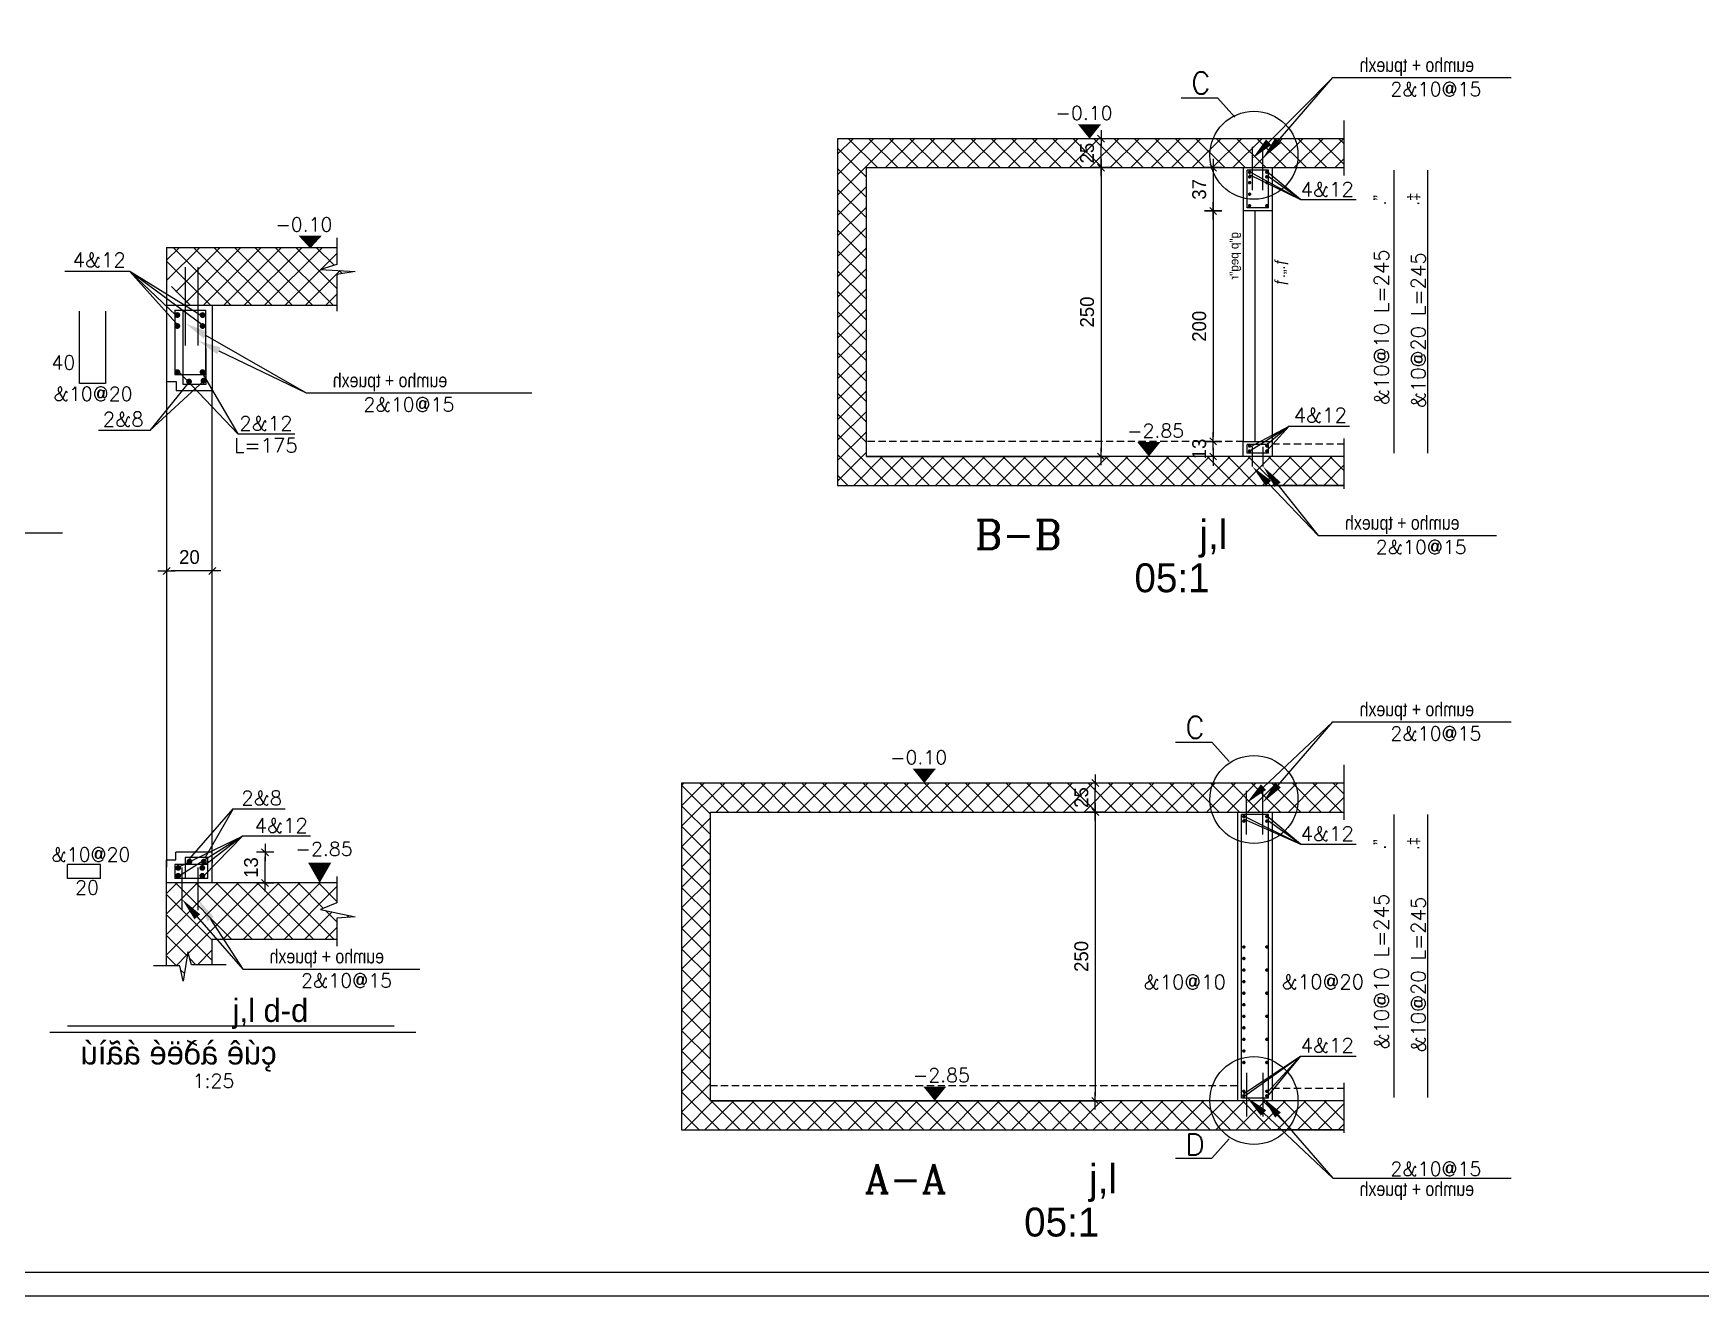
# Model space of a CAD drawing. Extents: x -4581 to 6602, y -3571 to 1684.
# Drawn here: x 3880 to 5323, y -3571 to -2479 of the extents above; entities that cross this region are included whole.
import ezdxf
from ezdxf import colors
from ezdxf.entities.mleader import LeaderData, LeaderLine
from ezdxf.enums import TextEntityAlignment as Align
from ezdxf.math import Vec2, Vec3

# ---------------------------------------------------------------- set-up
doc = ezdxf.new("R2010")
doc.units = 0
doc.header["$LTSCALE"] = 25
doc.header["$MEASUREMENT"] = 0
doc.header["$PDMODE"] = 2
doc.header["$PDSIZE"] = 5
doc.linetypes.add('HIDDEN', pattern=[0.375, 0.25, -0.125])
doc.layers.get('DEFPOINTS').update_dxf_attribs({"linetype": 'CONTINUOUS'})
for name, color, linetype in [('A-SY', 5, 'CONTINUOUS'), ('A-TX', 3, 'CONTINUOUS'), ('A-WH', 1, 'CONTINUOUS'), ('A-WP', 4, 'CONTINUOUS'), ('B-WIDO', 1, 'CONTINUOUS'), ('DIM', 2, 'CONTINUOUS'), ('DIMS', 2, 'CONTINUOUS'), ('HID', 8, 'HIDDEN'), ('RAM', 4, 'CONTINUOUS'), ('S-BM', 1, 'CONTINUOUS'), ('S-DM', 2, 'CONTINUOUS'), ('S-IR', 7, 'CONTINUOUS'), ('S-IR1', 4, 'CONTINUOUS'), ('S-SY', 2, 'CONTINUOUS'), ('S-TX', 3, 'CONTINUOUS'), ('S-TX1', 4, 'CONTINUOUS'), ('T4', 6, 'CONTINUOUS'), ('T5-T', 4, 'CONTINUOUS')]:
    doc.layers.add(name, color=color, linetype=linetype)
doc.styles.add('ATIR', font='ATIR')
doc.styles.add('H1', font='heb')
doc.styles.add('miryl', font='miryl')
doc.styles.add('mirym', font='mirym.shx')
doc.styles.add('ORON', font='oron')
doc.styles.add('ROMANC', font='romanc.shx')
doc.styles.add('SIVAN', font='sivan')
doc.styles.add('SIVAN_M', font='sivan_m')
doc.styles.get("Standard").update_dxf_attribs({"font": 'HEB', "height": 18})
doc.styles.add('TECHNO', font='techno_m.shx')
doc.styles.add('TXT', font='txtn')
doc.dimstyles.new('t-25(x2)', dxfattribs={"dimtxt": 12, "dimasz": 4, "dimexe": 0, "dimexo": 0, "dimgap": 0.1, "dimtad": 0, "dimdec": 0, "dimlfac": 0.5, "dimdsep": 46, "dimtxsty": 'ATIR', "dimblk": 'TICK', "dimcen": 0, "dimse1": 1, "dimse2": 1, "dimadec": 0, "dimazin": 0, "dimtfac": 1, "dimtdec": 0, "dimtix": 1, "dimtofl": 0, "dimtmove": 2, "dimatfit": 3, "dimldrblk": 'TICK', "dimfxl": 0, "dimtvp": 1, "dimtolj": 1, "dimarcsym": 0})
doc.dimstyles.new('T50', dxfattribs={"dimtxt": 12, "dimasz": 4, "dimexe": 0, "dimexo": 0, "dimgap": 0.1, "dimtad": 0, "dimdec": 0, "dimdsep": 46, "dimtxsty": 'ATIR', "dimblk": 'TICK', "dimcen": 0, "dimse1": 1, "dimse2": 1, "dimadec": 0, "dimazin": 0, "dimtfac": 1, "dimtdec": 0, "dimtix": 1, "dimtofl": 0, "dimtmove": 2, "dimatfit": 3, "dimldrblk": 'TICK', "dimfxl": 0, "dimtvp": 1, "dimtolj": 1, "dimarcsym": 0})
pattern_1 = [(45, (-5276.98, 621.12), (-8.838835, 8.838835), []), (135, (-5276.98, 621.12), (-8.838835, -8.838835), [])]

# ---------------------------------------------------------------- blocks, each defined once
blk = doc.blocks.new('TICK', base_point=(1987.68, 2056.3))
at = {"layer": 'DIMS', "linetype": 'Continuous'}
for p, q in [((1989.55, 2056.3), (1985.8, 2056.3)), ((1988.43, 2057.05), (1986.93, 2055.55)), ((1987.68, 2054.42), (1987.68, 2058.17))]:
    blk.add_line(p, q, dxfattribs=at)
blk = doc.blocks.new('*D17')
at = {"layer": 'DEFPOINTS', "color": 0, "transparency": 16777216}
for p in [(4034.9, -3187.7), (4080.6, -3187.7), (4080.6, -3214.2)]:
    blk.add_point(p, dxfattribs=at)
at = {"layer": 'S-DM', "color": 0, "lineweight": -2, "transparency": 16777216}
blk.add_line((4080.6, -3210.2), (4080.6, -3191.7), dxfattribs=at)
at = {"layer": 'S-DM', "color": 0, "lineweight": -2, "transparency": 16777216, "xscale": 4, "yscale": 4, "zscale": 4}
for p, rotation in [((4080.6, -3187.7), 90), ((4080.6, -3214.2), 270)]:
    blk.add_blockref('TICK', p, dxfattribs=dict(at, rotation=rotation))
at = {"layer": 'S-DM', "color": 0, "transparency": 16777216, "insert": (4068.6, -3200.9), "char_height": 12, "attachment_point": 5, "rotation": 90, "style": 'ATIR'}
blk.add_mtext('\\A1;13', dxfattribs=at)
blk = doc.blocks.new('*D18')
at = {"layer": 'DEFPOINTS', "color": 0, "transparency": 16777216}
for p in [(3995.4, -2944.2), (3995.4, -3024.2), (4034.9, -3091)]:
    blk.add_point(p, dxfattribs=at)
at = {"layer": 'DIM', "color": 0, "lineweight": -2, "transparency": 16777216}
blk.add_line((4030.9, -2944.2), (3999.4, -2944.2), dxfattribs=at)
at = {"layer": 'DIM', "color": 0, "lineweight": -2, "transparency": 16777216, "xscale": 4, "yscale": 4, "zscale": 4, "rotation": 180}
blk.add_blockref('TICK', (3995.4, -2944.2), dxfattribs=at)
at = {"layer": 'DIM', "color": 0, "lineweight": -2, "transparency": 16777216, "xscale": 4, "yscale": 4, "zscale": 4}
blk.add_blockref('TICK', (4034.9, -2944.2), dxfattribs=at)
at = {"layer": 'DIM', "color": 0, "transparency": 16777216, "insert": (4015.2, -2932.2), "char_height": 12, "attachment_point": 5, "style": 'ATIR'}
blk.add_mtext('\\A1;20', dxfattribs=at)
blk = doc.blocks.new('*D7')
at = {"layer": 'DEFPOINTS', "color": 0, "transparency": 16777216}
for p in [(4803.8, -2570.1), (4835.2, -2570.1), (4835.2, -2595.1)]:
    blk.add_point(p, dxfattribs=at)
at = {"layer": 'DIM', "color": 0, "linetype": 'ByBlock', "lineweight": -2, "transparency": 16777216}
blk.add_line((4803.8, -2591.1), (4803.8, -2574.1), dxfattribs=at)
at = {"layer": 'DIM', "color": 0, "lineweight": -2, "transparency": 16777216, "xscale": 4, "yscale": 4, "zscale": 4}
for p, rotation in [((4803.8, -2570.1), 90), ((4803.8, -2595.1), 270)]:
    blk.add_blockref('TICK', p, dxfattribs=dict(at, rotation=rotation))
at = {"layer": 'DIM', "color": 0, "transparency": 16777216, "insert": (4791.8, -2582.6), "char_height": 12, "attachment_point": 5, "rotation": 90, "style": 'ATIR'}
blk.add_mtext('\\A1;25', dxfattribs=at)
blk = doc.blocks.new('*D8')
at = {"layer": 'DEFPOINTS', "color": 0, "transparency": 16777216}
for p in [(4835.2, -2595.1), (4803.8, -2845.1), (4915.6, -2845.1)]:
    blk.add_point(p, dxfattribs=at)
at = {"layer": 'DIM', "color": 0, "linetype": 'ByBlock', "lineweight": -2, "transparency": 16777216}
blk.add_line((4803.8, -2599.1), (4803.8, -2841.1), dxfattribs=at)
at = {"layer": 'DIM', "color": 0, "lineweight": -2, "transparency": 16777216, "xscale": 4, "yscale": 4, "zscale": 4}
for p, rotation in [((4803.8, -2595.1), 90), ((4803.8, -2845.1), 270)]:
    blk.add_blockref('TICK', p, dxfattribs=dict(at, rotation=rotation))
at = {"layer": 'DIM', "color": 0, "transparency": 16777216, "insert": (4791.8, -2720.1), "char_height": 12, "attachment_point": 5, "rotation": 90, "style": 'ATIR'}
blk.add_mtext('\\A1;250', dxfattribs=at)
blk = doc.blocks.new('*D9')
at = {"layer": 'DEFPOINTS', "color": 0, "transparency": 16777216}
for p in [(4908.9, -2595.1), (4900.8, -2632.6), (4946.9, -2632.6)]:
    blk.add_point(p, dxfattribs=at)
at = {"layer": 'DIM', "color": 0, "linetype": 'ByBlock', "lineweight": -2, "transparency": 16777216}
blk.add_line((4900.8, -2599.1), (4900.8, -2628.6), dxfattribs=at)
at = {"layer": 'DIM', "color": 0, "lineweight": -2, "transparency": 16777216, "xscale": 4, "yscale": 4, "zscale": 4}
for p, rotation in [((4900.8, -2595.1), 90), ((4900.8, -2632.6), 270)]:
    blk.add_blockref('TICK', p, dxfattribs=dict(at, rotation=rotation))
at = {"layer": 'DIM', "color": 0, "transparency": 16777216, "insert": (4888.8, -2613.9), "char_height": 12, "attachment_point": 5, "rotation": 90, "style": 'ATIR'}
blk.add_mtext('\\A1;37', dxfattribs=at)
blk = doc.blocks.new('*D10')
at = {"layer": 'DEFPOINTS', "color": 0, "transparency": 16777216}
for p in [(4946.9, -2632.6), (4900.8, -2832.1), (4900.8, -2832.1)]:
    blk.add_point(p, dxfattribs=at)
at = {"layer": 'DIM', "color": 0, "linetype": 'ByBlock', "lineweight": -2, "transparency": 16777216}
blk.add_line((4900.8, -2636.6), (4900.8, -2828.1), dxfattribs=at)
at = {"layer": 'DIM', "color": 0, "lineweight": -2, "transparency": 16777216, "xscale": 4, "yscale": 4, "zscale": 4}
for p, rotation in [((4900.8, -2632.6), 90), ((4900.8, -2832.1), 270)]:
    blk.add_blockref('TICK', p, dxfattribs=dict(at, rotation=rotation))
at = {"layer": 'DIM', "color": 0, "transparency": 16777216, "insert": (4888.8, -2732.4), "char_height": 12, "attachment_point": 5, "rotation": 90, "style": 'ATIR'}
blk.add_mtext('\\A1;200', dxfattribs=at)
blk = doc.blocks.new('*D11')
at = {"layer": 'DEFPOINTS', "color": 0, "transparency": 16777216}
for p in [(4900.8, -2832.1), (4900.8, -2845.1), (4953, -2845.1)]:
    blk.add_point(p, dxfattribs=at)
at = {"layer": 'DIM', "color": 0, "lineweight": -2, "transparency": 16777216}
for p, q in [((4900.8, -2828.1), (4900.8, -2824.1)), ((4900.8, -2849.1), (4900.8, -2853.1))]:
    blk.add_line(p, q, dxfattribs=at)
at = {"layer": 'DIM', "color": 0, "lineweight": -2, "transparency": 16777216, "xscale": 4, "yscale": 4, "zscale": 4}
for p, rotation in [((4900.8, -2832.1), 270), ((4900.8, -2845.1), 90)]:
    blk.add_blockref('TICK', p, dxfattribs=dict(at, rotation=rotation))
at = {"layer": 'DIM', "color": 0, "transparency": 16777216, "insert": (4888.8, -2838.6), "char_height": 12, "attachment_point": 5, "rotation": 90, "style": 'ATIR'}
blk.add_mtext('\\A1;13', dxfattribs=at)
blk = doc.blocks.new('*D89')
at = {"layer": 'DEFPOINTS', "color": 0, "transparency": 16777216}
for p in [(4798.8, -3127.8), (4830.2, -3127.8), (4830.2, -3152.8)]:
    blk.add_point(p, dxfattribs=at)
at = {"layer": 'DIM', "color": 0, "linetype": 'ByBlock', "lineweight": -2, "transparency": 16777216}
blk.add_line((4798.8, -3148.8), (4798.8, -3131.8), dxfattribs=at)
at = {"layer": 'DIM', "color": 0, "lineweight": -2, "transparency": 16777216, "xscale": 4, "yscale": 4, "zscale": 4}
for p, rotation in [((4798.8, -3127.8), 90), ((4798.8, -3152.8), 270)]:
    blk.add_blockref('TICK', p, dxfattribs=dict(at, rotation=rotation))
at = {"layer": 'DIM', "color": 0, "transparency": 16777216, "insert": (4786.8, -3140.3), "char_height": 12, "attachment_point": 5, "rotation": 90, "style": 'ATIR'}
blk.add_mtext('\\A1;25', dxfattribs=at)
blk = doc.blocks.new('*D90')
at = {"layer": 'DEFPOINTS', "color": 0, "transparency": 16777216}
for p in [(4830.2, -3152.8), (4798.8, -3402.8), (4910.6, -3402.8)]:
    blk.add_point(p, dxfattribs=at)
at = {"layer": 'DIM', "color": 0, "linetype": 'ByBlock', "lineweight": -2, "transparency": 16777216}
blk.add_line((4798.8, -3156.8), (4798.8, -3398.8), dxfattribs=at)
at = {"layer": 'DIM', "color": 0, "lineweight": -2, "transparency": 16777216, "xscale": 4, "yscale": 4, "zscale": 4}
for p, rotation in [((4798.8, -3152.8), 90), ((4798.8, -3402.8), 270)]:
    blk.add_blockref('TICK', p, dxfattribs=dict(at, rotation=rotation))
at = {"layer": 'DIM', "color": 0, "transparency": 16777216, "insert": (4786.8, -3277.8), "char_height": 12, "attachment_point": 5, "rotation": 90, "style": 'ATIR'}
blk.add_mtext('\\A1;250', dxfattribs=at)

msp = doc.modelspace()

# ---------------------------------------------------------------- hatches: boundary and pattern name
at = {"layer": 'S-BM'}
h = msp.add_hatch(dxfattribs=at)
h.set_pattern_fill('ANSI37', color=256, scale=100)
h.paths.add_polyline_path([(5014.2, -2845.1), (4600.9, -2845.1), (4600.9, -2595.1), (5014.2, -2595.1), (5014.2, -2570.1), (4575.9, -2570.1), (4575.9, -2870.1), (5014.2, -2870.1)])
h = msp.add_hatch(dxfattribs=at)
h.set_pattern_fill('ANSI37', color=256, scale=100)
h.set_pattern_definition(pattern_1)
h.paths.add_polyline_path([(3995.4, -2688.6), (3995.4, -2692.8), (4012.5, -2714.2), (4018.4, -2714.2)], flags=17)
h.paths.add_polyline_path([(4142.8, -2687.5), (4158.6, -2685), (4128.7, -2683.2), (4142.8, -2678.9), (4142.8, -2664.2), (3995.4, -2664.2), (3995.4, -2688.6), (4018.4, -2714.2), (4142.8, -2714.2)])
h = msp.add_hatch(dxfattribs=at)
h.set_pattern_fill('ANSI37', color=256, scale=100)
h.set_pattern_definition([(45, (-5, -557.652), (-8.838835, 8.838835), []), (135, (-5, -557.652), (-8.838835, -8.838835), [])])
h.paths.add_polyline_path([(5014.2, -3402.8), (4465.9, -3402.8), (4465.9, -3152.8), (5014.2, -3152.8), (5014.2, -3127.8), (4440.9, -3127.8), (4440.9, -3427.8), (5014.2, -3427.8)])
h = msp.add_hatch(dxfattribs=at)
h.set_pattern_fill('ANSI37', color=256, scale=100)
h.set_pattern_definition(pattern_1)
h.paths.add_polyline_path([(3995.4, -3214.2), (3995.4, -3285.8), (4007, -3285.8), (4009.8, -3299.3), (4013.7, -3273.8), (4017.1, -3285), (4034.9, -3285), (4034.9, -3263.1), (4142.8, -3263.1), (4142.8, -3244.8), (4158.6, -3243.4), (4128.7, -3237.2), (4142.8, -3231.4), (4142.8, -3214.2)])

# ---------------------------------------------------------------- linework, layer by layer
at = {"layer": 'A-SY'}
msp.add_line((4211.1, -3343.5), (3894.5, -3343.5), dxfattribs=at)
msp.add_lwpolyline([(6602.5, -1496.4), (2185.6, -1496.4), (2185.6, -3571.4), (6602.5, -3571.4)], close=True, dxfattribs=at)
at = {"layer": 'A-WH'}
for p, q in [((3995.4, -2664.2), (3995.4, -2706.7)), ((3995.4, -2706.7), (3995.4, -2780.2)), ((3995.4, -3285.8), (3995.4, -3194.3)), ((4034.9, -3194.3), (4034.9, -3197)), ((4142.8, -3214.2), (3995.4, -3214.2)), ((4142.8, -3263.1), (4034.9, -3263.1)), ((4034.9, -3285), (4034.9, -3263.1))]:
    msp.add_line(p, q, dxfattribs=at)
at = {"layer": 'A-WP'}
for p, q in [((4031, -3198.3), (4002.5, -3198.3)), ((4002.5, -3198.3), (4002.5, -3210.3)), ((4031, -3210.3), (4002.5, -3210.3))]:
    msp.add_line(p, q, dxfattribs=at)
at = {"layer": 'A-WP', "const_width": 2.5}
for points in [[(4003.5, -2722.7, -1), (4006, -2722.7, -1)], [(4025.3, -2722.7, -1), (4027.8, -2722.7, -1)], [(4003.5, -2732.2, -1), (4006, -2732.2, -1)], [(4025.3, -2732.2, -1), (4027.8, -2732.2, -1)], [(4003.5, -2772.1, -1), (4006, -2772.1, -1)], [(4013.6, -2780.3, -1), (4016.1, -2780.3, -1)], [(4025.3, -2772.1, -1), (4027.8, -2772.1, -1)], [(4026.1, -2779.5, -1), (4028.6, -2779.5, -1)], [(4004.2, -3201.2, 1), (4006.7, -3201.2, 1)], [(4014, -3195.7, 1), (4016.5, -3195.7, 1)], [(4025.1, -3201.2, 1), (4027.6, -3201.2, 1)], [(4026.4, -3195.7, 1), (4028.9, -3195.7, 1)], [(4004.2, -3208, 1), (4006.7, -3208, 1)], [(4025.1, -3208, 1), (4027.6, -3208, 1)]]:
    msp.add_lwpolyline(points, format="xyb", close=True, dxfattribs=at)
at = {"layer": 'A-WP'}
msp.add_lwpolyline([(4002.5, -2718.4), (4029.5, -2718.4)], dxfattribs=at)
at = {"layer": 'B-WIDO'}
for p, q in [((4575.9, -2570.1), (4575.9, -2870.1)), ((4600.9, -2845.1), (4600.9, -2595.1)), ((4926.9, -2595.1), (4926.9, -2632.6)), ((4951.9, -2595.1), (5014.2, -2595.1)), ((4951.9, -2595.1), (4951.9, -2632.6)), ((4951.9, -2632.6), (4926.9, -2632.6)), ((4951.9, -2832.1), (4951.9, -2845.1)), ((4951.9, -2845.1), (4600.9, -2845.1)), ((4600.9, -2845.1), (4797, -2845.1)), ((5014.2, -2845.1), (4951.9, -2845.1)), ((4575.9, -2870.1), (4951.9, -2870.1)), ((5014.2, -2870.1), (4951.9, -2870.1)), ((4440.9, -3127.8), (4440.9, -3427.8)), ((4465.9, -3402.8), (4465.9, -3152.8)), ((4921.9, -3152.8), (4921.9, -3402.8)), ((4951.9, -3152.8), (5014.2, -3152.8)), ((4951.9, -3152.8), (4951.9, -3402.8)), ((4951.9, -3402.8), (4465.9, -3402.8)), ((4465.9, -3402.8), (4792, -3402.8)), ((5014.2, -3402.8), (4951.9, -3402.8)), ((4440.9, -3427.8), (4951.9, -3427.8)), ((5014.2, -3427.8), (4951.9, -3427.8))]:
    msp.add_line(p, q, dxfattribs=at)
at = {"layer": 'B-WIDO', "flags": 128}
msp.add_lwpolyline([(4926.9, -2845.1), (4926.9, -2832.1), (4951.9, -2832.1)], dxfattribs=at)
at = {"layer": 'DIM'}
for p, q in [((4976.5, -2622.8), (5024.4, -2622.8)), ((4926.9, -2632.6), (4926.9, -2832.1)), ((4936.9, -2632.6), (4936.9, -2832.1)), ((4951.9, -2632.6), (4951.9, -2832.1)), ((4976.5, -3180.5), (5024.4, -3180.5)), ((4976.5, -3364.1), (5024.4, -3364.1))]:
    msp.add_line(p, q, dxfattribs=at)
for points in [[(4873.1, -2534.7), (4904.6, -2534.7), (4919.6, -2551.3)], [(4868.1, -3092.3), (4899.6, -3092.3), (4914.6, -3109)], [(4027.6, -3208), (4061.1, -3173.6), (4006.7, -3208)], [(4868.1, -3452.3), (4899.6, -3452.3), (4914.6, -3435.6)]]:
    msp.add_lwpolyline(points, dxfattribs=at)
at = {"layer": 'HID'}
for p, q in [((4926.9, -2832.1), (4600.9, -2832.1)), ((4951.9, -2834.1), (5014.2, -2834.1)), ((4921.9, -3389.8), (4465.9, -3389.8)), ((4951.9, -3391.8), (5014.2, -3391.8))]:
    msp.add_line(p, q, dxfattribs=at)
at = {"layer": 'RAM'}
msp.add_lwpolyline([(6577.5, -3551.4), (2210.4, -3551.4), (2210.4, -1516.4), (6577.5, -1516.4)], close=True, dxfattribs=at)
at = {"layer": 'S-BM'}
for p, q in [((3995.4, -2664.2), (4142.8, -2664.2)), ((3995.4, -2714.2), (4142.8, -2714.2)), ((4034.9, -2714.2), (4034.9, -2788.2)), ((3995.4, -2780.2), (4003.6, -2780.2)), ((4003.6, -2780.2), (4003.6, -2788.2)), ((4034.9, -2788.2), (4003.6, -2788.2)), ((3995.4, -3194.3), (4003.4, -3194.3)), ((4003.4, -3194.3), (4003.4, -3187.7)), ((4034.9, -3187.7), (4003.4, -3187.7)), ((4034.9, -3214.2), (4034.9, -3187.7))]:
    msp.add_line(p, q, dxfattribs=at)
for points in [[(4793.9, -2570.1, 0, 20, 0), (4793.9, -2557.7, 20, 20, 0)], [(4119.7, -2665, 0, 20, 0), (4119.7, -2654.1, 20, 20, 0)], [(4845.2, -2845.1, 0, 20, 0), (4845.2, -2832.7, 20, 20, 0)], [(4650.9, -3127.8, 0, 20, 0), (4650.9, -3115.4, 20, 20, 0)], [(4127.9, -3214.2, 0, 20, 0), (4127.9, -3196.7, 20, 20, 0)], [(4660, -3402.8, 0, 20, 0), (4660, -3390.4, 20, 20, 0)]]:
    msp.add_lwpolyline(points, format="xyseb", dxfattribs=at)
for points in [[(5014.2, -2845.1), (4600.9, -2845.1), (4600.9, -2595.1), (5014.2, -2595.1), (5014.2, -2570.1), (4575.9, -2570.1), (4575.9, -2870.1), (5014.2, -2870.1)], [(5014.2, -3402.8), (4465.9, -3402.8), (4465.9, -3152.8), (5014.2, -3152.8), (5014.2, -3127.8), (4440.9, -3127.8), (4440.9, -3427.8), (5014.2, -3427.8)]]:
    msp.add_lwpolyline(points, close=True, dxfattribs=at)
at = {"layer": 'S-DM'}
for points in [[(4933.1, -2599.1), (4976.5, -2622.8), (4947.9, -2599)], [(4931, -2841), (4966.7, -2819), (4946.7, -2840.7)], [(4928.1, -3156.7), (4976.5, -3180.5), (4947.9, -3156.7)], [(4928.1, -3398.5), (4976.5, -3364.1), (4947.9, -3398.6)]]:
    msp.add_lwpolyline(points, dxfattribs=at)
at = {"layer": 'S-IR'}
for p, q in [((5057, -2597.3), (5057, -2842.2)), ((5086.1, -2597.3), (5086.1, -2842.2)), ((5057, -3154.9), (5057, -3399.8)), ((5086.1, -3154.9), (5086.1, -3399.8)), ((3909.7, -3210.3), (3909.7, -3198.3)), ((3938.2, -3210.3), (3909.7, -3210.3))]:
    msp.add_line(p, q, dxfattribs=at)
for points in [[(3942.5, -2719.3), (3942.5, -2781.9), (3920.2, -2781.9), (3920.2, -2719.3)], [(3938.2, -3210.3), (3938.2, -3198.3), (3909.7, -3198.3)]]:
    msp.add_lwpolyline(points, dxfattribs=at)
at = {"layer": 'S-IR1'}
for p, q in [((4930.3, -2629.9), (4930.3, -2597.3)), ((4948.7, -2597.3), (4930.3, -2597.3)), ((4948.7, -2629.9), (4948.7, -2597.3)), ((4948.7, -2629.9), (4930.3, -2629.9)), ((4011.9, -2749.2), (4011.9, -2681.3)), ((4022.7, -2749.2), (4022.7, -2681.3)), ((4930.3, -2842.2), (4930.3, -2834.8)), ((4930.3, -2842.2), (4930.3, -2834.8)), ((4948.7, -2834.8), (4930.3, -2834.8)), ((4948.7, -2842.2), (4948.7, -2834.8)), ((4948.7, -2842.2), (4948.7, -2834.8)), ((4948.7, -2842.2), (4930.3, -2842.2)), ((4925.3, -3400.4), (4925.3, -3154.9)), ((4948.7, -3154.9), (4925.3, -3154.9)), ((4948.7, -3400.4), (4948.7, -3154.9)), ((4008.9, -3237.9), (4008.9, -3200.9)), ((4022.7, -3237.9), (4022.7, -3200.9)), ((4948.7, -3400.4), (4925.3, -3400.4))]:
    msp.add_line(p, q, dxfattribs=at)
for points in [[(4934.8, -2614.7), (4934.8, -2577)], [(4943.8, -2614.7), (4943.8, -2577)], [(4002.5, -2718.4), (4002.5, -2774.3), (4029.5, -2774.3), (4029.5, -2718.4)], [(4029.5, -2751.3), (4029.5, -2782.8), (4009.9, -2782.8), (4009.9, -2719.3)], [(4934.8, -2853.9), (4934.8, -2836.7)], [(4944.2, -2853.9), (4944.2, -2836.7)], [(4929.8, -3172.3), (4929.8, -3134.6)], [(4943.8, -3172.3), (4943.8, -3134.6)], [(4031, -3210.3), (4031, -3192.3), (4011.4, -3192.3), (4011.4, -3210.3)], [(4929.8, -3378.6), (4929.8, -3416.3)], [(4943.8, -3378.6), (4943.8, -3416.3)]]:
    msp.add_lwpolyline(points, dxfattribs=at)
at = {"layer": 'S-IR1', "const_width": 1.5}
for points in [[(4931.6, -2599.1, 1), (4933.1, -2599.1, 1)], [(4931.6, -2603.1, 1), (4933.1, -2603.1, 1)], [(4931.6, -2608.1, 1), (4933.1, -2608.1, 1)], [(4946.5, -2599.1, 1), (4948, -2599.1, 1)], [(4946.5, -2603.1, 1), (4948, -2603.1, 1)], [(4946.5, -2608.1, 1), (4948, -2608.1, 1)], [(4931.6, -2618.1, 1), (4933.1, -2618.1, 1)], [(4931.6, -2628.1, 1), (4933.1, -2628.1, 1)], [(4946.5, -2628.1, 1), (4948, -2628.1, 1)], [(4931.6, -2836, -1), (4933.1, -2836, -1)], [(4931.6, -2840.4, -1), (4933.1, -2840.4, -1)], [(4946.5, -2836, -1), (4948, -2836, -1)], [(4946.5, -2840.4, -1), (4948, -2840.4, -1)], [(4926.6, -3156.7, 1), (4928.1, -3156.7, 1)], [(4946.5, -3156.7, 1), (4948, -3156.7, 1)], [(4926.6, -3160.7, 1), (4928.1, -3160.7, 1)], [(4946.5, -3160.7, 1), (4948, -3160.7, 1)], [(4926.6, -3269.6, 1), (4928.1, -3269.6, 1)], [(4946.5, -3269.6, 1), (4948, -3269.6, 1)], [(4926.6, -3279.6, 1), (4928.1, -3279.6, 1)], [(4926.6, -3289.6, 1), (4928.1, -3289.6, 1)], [(4946.5, -3289.6, 1), (4948, -3289.6, 1)], [(4926.6, -3299.6, 1), (4928.1, -3299.6, 1)], [(4926.6, -3309.6, 1), (4928.1, -3309.6, 1)], [(4946.5, -3309.6, 1), (4948, -3309.6, 1)], [(4926.6, -3319.6, 1), (4928.1, -3319.6, 1)], [(4926.6, -3329.6, 1), (4928.1, -3329.6, 1)], [(4946.5, -3329.6, 1), (4948, -3329.6, 1)], [(4926.6, -3339.6, 1), (4928.1, -3339.6, 1)], [(4926.6, -3349.6, 1), (4928.1, -3349.6, 1)], [(4926.6, -3359.6, 1), (4928.1, -3359.6, 1)], [(4946.5, -3349.6, 1), (4948, -3349.6, 1)], [(4926.6, -3369.6, 1), (4928.1, -3369.6, 1)], [(4946.5, -3369.6, 1), (4948, -3369.6, 1)], [(4926.6, -3394.5, -1), (4928.1, -3394.5, -1)], [(4926.6, -3398.5, -1), (4928.1, -3398.5, -1)], [(4946.5, -3394.5, -1), (4948, -3394.5, -1)], [(4946.5, -3398.5, -1), (4948, -3398.5, -1)]]:
    msp.add_lwpolyline(points, format="xyb", close=True, dxfattribs=at)
at = {"layer": 'S-SY'}
for p, q in [((5014.2, -2601.9), (5014.2, -2554.4)), ((3963.7, -2684.9), (3907.3, -2684.9)), ((4027.9, -2724.8), (3963.7, -2684.9)), ((4006, -2732.2), (3963.7, -2684.9)), ((3995.4, -2780.2), (3995.4, -3200.5)), ((4034.9, -3212.6), (4034.9, -2788.2)), ((5014.2, -2873), (5014.2, -2829.5)), ((3905.3, -2911.6), (3816.3, -2911.6)), ((5014.2, -3159.6), (5014.2, -3112.1)), ((4004.2, -3201.2), (4061.1, -3173.6)), ((5014.2, -3430.6), (5014.2, -3387.1))]:
    msp.add_line(p, q, dxfattribs=at)
for points in [[(4932, -2601), (4976.5, -2622.8), (4948.3, -2602.8)], [(4142.8, -2655.9), (4142.8, -2678.9), (4128.7, -2683.2), (4158.6, -2685), (4142.8, -2687.5), (4142.8, -2719.3)], [(4026.3, -2731.3), (3963.7, -2684.9), (4003.5, -2722.7)], [(4015.2, -2780.3), (3980.9, -2822.7), (4028, -2779.4)], [(4025.4, -2771.2), (4057.1, -2825.6), (4006.3, -2772.1)], [(3980.9, -2822.7), (3936.4, -2822.7)], [(4057.1, -2825.6), (4106.3, -2825.6)], [(4932.7, -2836.7), (4966.7, -2819), (4947.7, -2834.5)], [(4966.7, -2819), (5018.8, -2819)], [(4015.5, -3193.1), (4053.1, -3150), (4028.9, -3192.3)], [(4053.1, -3150), (4097.9, -3150)], [(4927, -3158.7), (4976.5, -3180.5), (4948.3, -3160.4)], [(4120, -3173.6), (4061.1, -3173.6), (4029.5, -3198.3)], [(4142.8, -3208.6), (4142.8, -3231.4), (4128.7, -3237.2), (4158.6, -3243.4), (4142.8, -3244.8), (4142.8, -3268.8)], [(4047.1, -3285), (4017.1, -3285), (4013.7, -3273.8), (4009.8, -3299.3), (4007, -3285.8), (3984, -3285.8)], [(4927, -3396.6), (4976.5, -3364.1), (4948.3, -3394.8)]]:
    msp.add_lwpolyline(points, dxfattribs=at)
for points in [[(4826.7, -3309.8, 0, 0, 0), (4915.8, -3309.8, 3, 0, 0), (4923.9, -3309.8, 0, 0, 0)], [(5026.6, -3309.6, 0, 0, 0), (4956.1, -3309.6, 3, 0, 0), (4948, -3309.6, 0, 0, 0)]]:
    msp.add_lwpolyline(points, format="xyseb", dxfattribs=at)
for centre in [(4936.1, -2584.4), (4936.1, -3142), (4936.1, -3402.5)]:
    msp.add_circle(centre, 38.1, dxfattribs=at)
at = {"layer": 'S-TX1'}
msp.add_line((4192.3, -3338.2), (3909.6, -3338.2), dxfattribs=at)

# ---------------------------------------------------------------- texts
at = {"layer": 'A-TX', "style": 'TECHNO', "text_generation_flag": 2}
for p in [(5075.1, -2512.3), (4186.8, -2785.2), (5062.5, -2908.5), (5075.1, -3069.9), (4132.1, -3283.8), (5075.1, -3485.1)]:
    msp.add_text('eumho + tpuexh ', height=12, dxfattribs=at).set_placement(p, align=Align.CENTER)
at = {"layer": 'A-TX', "style": 'TXT'}
for s, height, p in [('2&10@15', 12, (5093.5, -2533.2)), ('-0.10', 12, (4789.1, -2553.8)), ('-0.10', 12, (4114.2, -2650.4)), ('4&12', 12.5, (3937.1, -2681.2)), ('40', 12, (3906.2, -2769.8)), ('&10@20', 12, (3931.8, -2796.9)), ('2&10@15', 12, (4205.1, -2806.1)), ('2&8', 12.5, (3957.9, -2819.1)), ('2&12', 12.5, (4081.4, -2822.7)), ('-2.85', 12, (4851, -2828.8)), ('L=175', 12.5, (4081.3, -2841.7)), ('2&10@15', 12, (5080.8, -2929.5)), ('2&10@15', 12, (5093.5, -3090.8)), ('-0.10', 12, (4646, -3111.5)), ('2&8', 12.5, (4077.7, -3147)), ('4&12', 12.5, (4094.6, -3170.7)), ('&10@20', 12, (3929.9, -3195.5)), ('-2.85', 12, (4131.7, -3190.8)), ('20', 12, (3926.6, -3224.1)), ('2&10@15', 12, (4151.1, -3304.7)), ('-2.85', 12, (4665.7, -3386.5)), ('1:25', 12, (4036, -3391.5)), ('2&10@15', 12, (5093.5, -3467.7))]:
    msp.add_text(s, height=height, dxfattribs=at).set_placement(p, align=Align.CENTER)
at = {"layer": 'S-TX', "style": 'TXT'}
for s, height, p in [('C', 18.7, (4890.1, -2531.2)), ('4&12', 12.5, (4999.5, -2620.1)), ('4&12', 12.5, (4993.5, -2815.6)), ('C', 18.7, (4885.1, -3088.9)), ('4&12', 12.5, (4999.5, -3177.8)), ('&10@10', 12.5, (4876.2, -3306.2)), ('&10@20', 12.5, (4995.7, -3306)), ('4&12', 12.5, (4999.5, -3361)), ('D', 18.7, (4885.1, -3449.9))]:
    msp.add_text(s, height=height, dxfattribs=at).set_placement(p, align=Align.CENTER)
at = {"layer": 'S-TX'}
for s, height, style, p in [('.”', 11, 'H1', (5050.3, -2623.3)), ('.‡', 10, 'H1', (5079.1, -2622.3)), ('&10@10 L=245', 12.5, 'TXT', (5052.7, -2733.3)), ('&10@20 L=245', 12.5, 'TXT', (5084.5, -2735.9)), ('.”', 11, 'H1', (5050.3, -3180.9)), ('.‡', 10, 'H1', (5079.1, -3179.9)), ('&10@10 L=245', 12.5, 'TXT', (5052.7, -3291)), ('&10@20 L=245', 12.5, 'TXT', (5084.5, -3293.6))]:
    msp.add_text(s, height=height, rotation=90, dxfattribs=dict(at, style=style)).set_placement(p, align=Align.CENTER)
at = {"layer": 'S-TX1', "style": 'miryl'}
msp.add_text('j,l d-d', height=20, dxfattribs=at).set_placement((4118, -3334.5), align=Align.RIGHT)
at = {"layer": 'S-TX1', "style": 'SIVAN', "text_generation_flag": 2}
msp.add_text('çúê àðëé áãìú', height=20, dxfattribs=at).set_placement((3921.1, -3371.3), align=Align.RIGHT)
at = {"layer": 'T4', "style": 'SIVAN_M', "text_generation_flag": 2}
msp.add_text('g"p peg"r', height=7.5, rotation=90, dxfattribs=at).set_placement((4922.7, -2650.9))
at = {"layer": 'T4', "style": 'ORON'}
msp.add_text('ƒ.„.ƒ', height=9, rotation=90, dxfattribs=at).set_placement((4963, -2697.4))
at = {"layer": 'T5-T'}
for s, style, p in [('j,l', 'mirym', (4888.9, -2925.1)), ('B-B', 'ROMANC', (4694.7, -2925.1)), ('05:1', 'mirym', (4832.7, -2962.6)), ('A-A', 'ROMANC', (4599.3, -3482.7)), ('j,l', 'mirym', (4793.5, -3482.7)), ('05:1', 'mirym', (4737.3, -3520.2))]:
    msp.add_text(s, height=25, dxfattribs=dict(at, style=style)).set_placement(p)

# ---------------------------------------------------------------- dimensions: what is measured, and where the dimension line sits
at = {"layer": 'DIM'}
for base, p1, p2, override, picture, middle in [((4803.8, -2570.1), (4835.2, -2595.1), (4835.2, -2570.1), {"dimfxlon": 1, "dimarcsym": 2}, '*D7', (4791.8, -2582.6)), ((4803.8, -2845.1), (4835.2, -2595.1), (4915.6, -2845.1), {"dimfxlon": 1, "dimarcsym": 2}, '*D8', (4791.8, -2720.1)), ((4900.8038, -2632.6413), (4908.8904, -2595.1414), (4946.9171, -2632.6413), {"dimfxlon": 1, "dimarcsym": 2}, '*D9', (4888.8038, -2613.8913)), ((4900.8038, -2832.1414), (4946.9171, -2632.6413), (4900.8038, -2832.1414), {"dimfxlon": 1, "dimarcsym": 2}, '*D10', (4888.8038, -2732.3913)), ((4900.8, -2845.1), (4900.8, -2832.1), (4953, -2845.1), {"dimfxl": 0.18}, '*D11', (4888.8, -2838.6)), ((4798.8, -3127.8), (4830.2, -3152.8), (4830.2, -3127.8), {"dimfxlon": 1, "dimarcsym": 2}, '*D89', (4786.8, -3140.3)), ((4798.8, -3402.8), (4830.2, -3152.8), (4910.6, -3402.8), {"dimfxlon": 1, "dimarcsym": 2}, '*D90', (4786.8, -3277.8))]:
    dim = msp.add_linear_dim(base=base, p1=p1, p2=p2, angle=90, dimstyle='T50', override=override, dxfattribs=at)
    dim.commit()
    dim.dimension.update_dxf_attribs({"geometry": picture, "text_midpoint": middle})
dim = msp.add_linear_dim(base=(3995.4, -2944.2), p1=(4034.9, -3091), p2=(3995.4, -3024.2), angle=180, dimstyle='t-25(x2)', dxfattribs=at)
dim.commit()
dim.dimension.update_dxf_attribs({"geometry": '*D18', "text_midpoint": (4015.2, -2932.2)})
at = {"layer": 'S-DM'}
dim = msp.add_linear_dim(base=(4080.6, -3187.7), p1=(4080.6, -3214.2), p2=(4034.9, -3187.7), angle=270, dimstyle='t-25(x2)', dxfattribs=at)
dim.commit()
dim.dimension.update_dxf_attribs({"geometry": '*D17', "text_midpoint": (4068.6, -3200.9)})

# ---------------------------------------------------------------- leaders
at = {"layer": 'S-SY'}
ml = msp.add_multileader_mtext('Standard', dxfattribs=at)
ml.set_content('')
ml.set_leader_properties()
ml.build(insert=Vec2(0, 0))
ml.multileader.update_dxf_attribs({"text_right_attachment_type": 6, "dogleg_length": 160.9, "arrow_head_size": 20})
ctx = ml.context
ctx.base_point, ctx.arrow_head_size, ctx.plane_origin = Vec3(5158.6, -2517.2), 20, Vec3(4987.4, -2554.3)
ctx.right_attachment = 6
notes = []
notes.append((ctx, [(0, (1, 1, 0), (5004.4, -2517.2), (1, 0), 154.1, [(0, [(4934.8, -2587.3)], 0, [])])]))
ctx.mtext, ml.multileader.dxf.content_type = None, 0
ml = msp.add_multileader_mtext('Standard', dxfattribs=at)
ml.set_content('')
ml.set_leader_properties()
ml.build(insert=Vec2(0, 0))
ml.multileader.update_dxf_attribs({"text_right_attachment_type": 6, "dogleg_length": 160.9, "arrow_head_size": 20})
ctx = ml.context
ctx.base_point, ctx.arrow_head_size, ctx.plane_origin = Vec3(5140.9, -2517.2), 20, Vec3(4928.4, -2554.3)
ctx.right_attachment = 6
notes.append((ctx, [(0, (1, 1, 0), (5004.4, -2517.2), (1, 0), 136.4, [(0, [(4943.8, -2586.9)], 0, [])])]))
ctx.mtext, ml.multileader.dxf.content_type = None, 0
ml = msp.add_multileader_mtext('Standard', dxfattribs=at)
ml.set_content('')
ml.set_leader_properties()
ml.build(insert=Vec2(0, 0))
ml.multileader.update_dxf_attribs({"text_right_attachment_type": 6, "dogleg_length": 160.9, "arrow_head_size": 20})
ctx = ml.context
ctx.base_point, ctx.arrow_head_size, ctx.plane_origin = Vec3(4311.5, -2790.1), 20, Vec3(4099, -2827.2)
ctx.right_attachment = 6
notes.append((ctx, [(0, (1, 1, 0), (4116.1, -2790.1), (1, 0), 195.4, [(0, [(4011.9, -2730.1)], 0, [])])]))
ctx.mtext, ml.multileader.dxf.content_type = None, 0
ml = msp.add_multileader_mtext('Standard', dxfattribs=at)
ml.set_content('')
ml.set_leader_properties()
ml.build(insert=Vec2(0, 0))
ml.multileader.update_dxf_attribs({"text_right_attachment_type": 6, "dogleg_length": 160.9, "arrow_head_size": 20})
ctx = ml.context
ctx.base_point, ctx.arrow_head_size, ctx.plane_origin = Vec3(4252.5, -2790.1), 20, Vec3(4040, -2827.2)
ctx.right_attachment = 6
notes.append((ctx, [(0, (1, 1, 0), (4116.1, -2790.1), (1, 0), 136.4, [(0, [(4022.7, -2745)], 0, [])])]))
ctx.mtext, ml.multileader.dxf.content_type = None, 0
ml = msp.add_multileader_mtext('Standard', dxfattribs=at)
ml.set_content('')
ml.set_leader_properties()
ml.build(insert=Vec2(0, 0))
ml.multileader.update_dxf_attribs({"text_right_attachment_type": 6, "dogleg_length": 160.9, "arrow_head_size": 20})
ctx = ml.context
ctx.base_point, ctx.arrow_head_size, ctx.plane_origin = Vec3(5128.2, -2913.5), 20, Vec3(4915.7, -2950.5)
ctx.right_attachment = 6
notes.append((ctx, [(0, (1, 1, 0), (4991.8, -2913.5), (1, 0), 136.4, [(0, [(4934.8, -2853.9)], 0, [])])]))
ctx.mtext, ml.multileader.dxf.content_type = None, 0
ml = msp.add_multileader_mtext('Standard', dxfattribs=at)
ml.set_content('')
ml.set_leader_properties()
ml.build(insert=Vec2(0, 0))
ml.multileader.update_dxf_attribs({"text_right_attachment_type": 6, "dogleg_length": 160.9, "arrow_head_size": 20})
ctx = ml.context
ctx.base_point, ctx.arrow_head_size, ctx.plane_origin = Vec3(5145.9, -2913.5), 20, Vec3(4974.7, -2950.5)
ctx.right_attachment = 6
notes.append((ctx, [(0, (1, 1, 0), (4991.8, -2913.5), (1, 0), 154.1, [(0, [(4944.2, -2853.9)], 0, [])])]))
ctx.mtext, ml.multileader.dxf.content_type = None, 0
ml = msp.add_multileader_mtext('Standard', dxfattribs=at)
ml.set_content('')
ml.set_leader_properties()
ml.build(insert=Vec2(0, 0))
ml.multileader.update_dxf_attribs({"text_right_attachment_type": 6, "dogleg_length": 160.9, "arrow_head_size": 20})
ctx = ml.context
ctx.base_point, ctx.arrow_head_size, ctx.plane_origin = Vec3(5158.6, -3074.8), 20, Vec3(4987.4, -3111.9)
ctx.right_attachment = 6
notes.append((ctx, [(0, (1, 1, 0), (5004.4, -3074.8), (1, 0), 154.1, [(0, [(4929.8, -3145)], 0, [])])]))
ctx.mtext, ml.multileader.dxf.content_type = None, 0
ml = msp.add_multileader_mtext('Standard', dxfattribs=at)
ml.set_content('')
ml.set_leader_properties()
ml.build(insert=Vec2(0, 0))
ml.multileader.update_dxf_attribs({"text_right_attachment_type": 6, "dogleg_length": 160.9, "arrow_head_size": 20})
ctx = ml.context
ctx.base_point, ctx.arrow_head_size, ctx.plane_origin = Vec3(5140.9, -3074.8), 20, Vec3(4928.4, -3111.9)
ctx.right_attachment = 6
notes.append((ctx, [(0, (1, 1, 0), (5004.4, -3074.8), (1, 0), 136.4, [(0, [(4943.8, -3144.6)], 0, [])])]))
ctx.mtext, ml.multileader.dxf.content_type = None, 0
ml = msp.add_multileader_mtext('Standard', dxfattribs=at)
ml.set_content('')
ml.set_leader_properties()
ml.build(insert=Vec2(0, 0))
ml.multileader.update_dxf_attribs({"text_right_attachment_type": 6, "dogleg_length": 160.9, "arrow_head_size": 20})
ctx = ml.context
ctx.base_point, ctx.arrow_head_size, ctx.plane_origin = Vec3(4197.8, -3288.7), 20, Vec3(4050.9, -3325.8)
ctx.right_attachment = 6
notes.append((ctx, [(0, (1, 1, 0), (4061.4, -3288.7), (1, 0), 136.4, [(0, [(4008.9, -3228.4)], 0, [])])]))
ctx.mtext, ml.multileader.dxf.content_type = None, 0
ml = msp.add_multileader_mtext('Standard', dxfattribs=at)
ml.set_content('')
ml.set_leader_properties()
ml.build(insert=Vec2(0, 0))
ml.multileader.update_dxf_attribs({"text_right_attachment_type": 6, "dogleg_length": 160.9, "arrow_head_size": 20})
ctx = ml.context
ctx.base_point, ctx.arrow_head_size, ctx.plane_origin = Vec3(4214.5, -3288.7), 20, Vec3(4109.8, -3325.8)
ctx.right_attachment = 6
notes.append((ctx, [(0, (1, 1, 0), (4061.4, -3288.7), (1, 0), 153.1, [(0, [(4022.7, -3228.7)], 0, [])])]))
ctx.mtext, ml.multileader.dxf.content_type = None, 0
ml = msp.add_multileader_mtext('Standard', dxfattribs=at)
ml.set_content('')
ml.set_leader_properties()
ml.build(insert=Vec2(0, 0))
ml.multileader.update_dxf_attribs({"text_right_attachment_type": 6, "dogleg_length": 160.9, "arrow_head_size": 20})
ctx = ml.context
ctx.base_point, ctx.arrow_head_size, ctx.plane_origin = Vec3(5158.6, -3469.7), 20, Vec3(4987.4, -3432.7)
ctx.right_attachment = 6
notes.append((ctx, [(0, (1, 1, 0), (5004.4, -3469.7), (1, 0), 154.1, [(0, [(4929.8, -3399.6)], 0, [])])]))
ctx.mtext, ml.multileader.dxf.content_type = None, 0
ml = msp.add_multileader_mtext('Standard', dxfattribs=at)
ml.set_content('')
ml.set_leader_properties()
ml.build(insert=Vec2(0, 0))
ml.multileader.update_dxf_attribs({"text_right_attachment_type": 6, "dogleg_length": 160.9, "arrow_head_size": 20})
ctx = ml.context
ctx.base_point, ctx.arrow_head_size, ctx.plane_origin = Vec3(5140.9, -3469.7), 20, Vec3(4928.4, -3432.7)
ctx.right_attachment = 6
notes.append((ctx, [(0, (1, 1, 0), (5004.4, -3469.7), (1, 0), 136.4, [(0, [(4943.8, -3400)], 0, [])])]))
ctx.mtext, ml.multileader.dxf.content_type = None, 0
for ctx, leaders in notes:
    for number, flags, end, landing, length, lines in leaders:
        leader = LeaderData()
        leader.index, (leader.has_last_leader_line, leader.has_dogleg_vector, leader.attachment_direction) = number, flags
        leader.last_leader_point, leader.dogleg_vector, leader.dogleg_length = Vec3(end), Vec3(landing), length
        for number, points, colour, breaks in lines:
            line = LeaderLine()
            line.index, line.vertices, line.color, line.breaks = number, Vec3.list(points), colors.encode_raw_color(colour), breaks
            leader.lines.append(line)
        ctx.leaders.append(leader)

doc.saveas('drawing.dxf')
